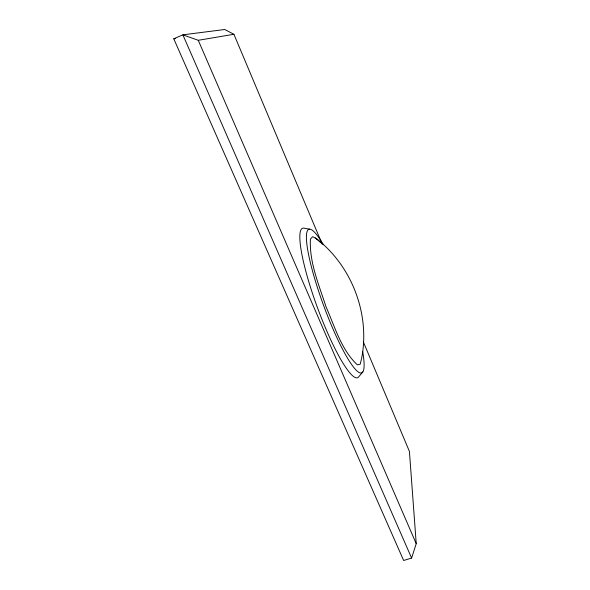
<?xml version="1.0" encoding="UTF-8"?>
<svg xmlns="http://www.w3.org/2000/svg" width="590" height="590" viewBox="0 0 590 590"><rect width="100%" height="100%" fill="white"/><g stroke="black" fill="none" stroke-linecap="round" stroke-linejoin="round"><path stroke-width="0.89" d="M361.574 358.624C370.439 314.013 351.647 265.294 315.407 237.866M361.382 359.31L360.225 364.2L357.37 364.863C341.108 349.619 334.869 326.705 326.034 306.844C319.028 284.933 309.219 262.535 310.414 239.12L312.612 236.686L316.321 238.611L320.768 242.741M322.206 244.135L233.913 34.279L224.738 29.5L182.863 34.832L173.77 38.8L403.656 560.5L411.599 558.052L416.23 543.692L409.423 451.439L363.315 341.839M362.857 371.877L358.904 376.612A79.65 13.459 69.8 0 1 318.357 310.067A79.65 13.459 69.8 0 1 303.444 228.094L309.566 229.141M411.599 558.052L182.863 34.832L198.262 40.297L233.913 34.279M173.77 38.8L175.591 38.542M316.321 238.611L317.273 239.761M198.262 40.297L416.23 543.692M362.71 351.743A76.516 12.449 69.8 0 1 345.187 354.089A76.516 12.449 69.8 0 1 308.563 254.474A76.516 12.449 69.8 0 1 323.291 244.555"/></g></svg>
